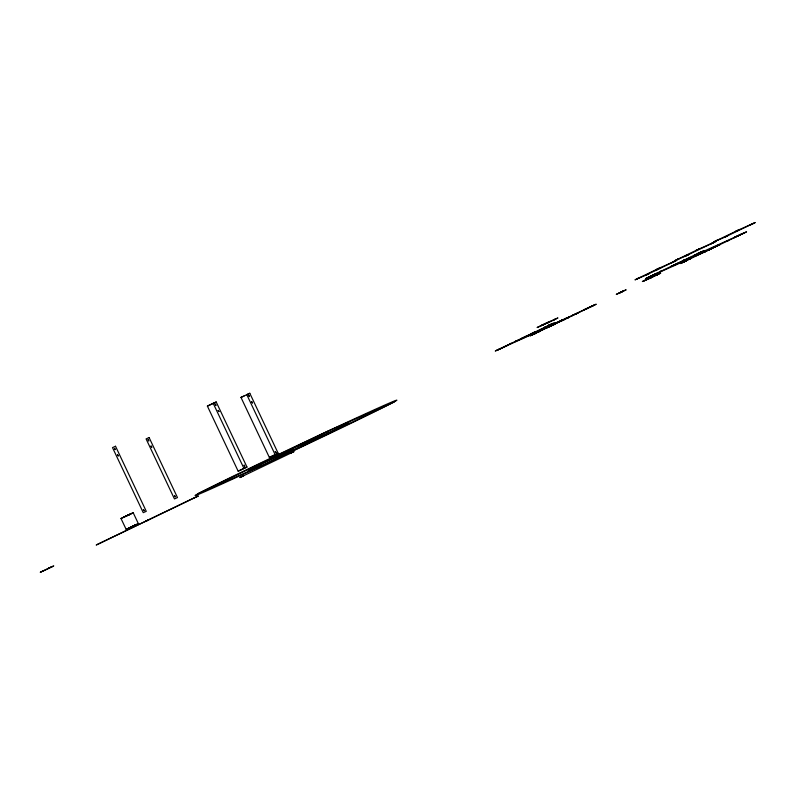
<?xml version="1.0" encoding="UTF-8"?>
<svg xmlns="http://www.w3.org/2000/svg" width="795" height="795" viewBox="0 0 795 795"><rect width="100%" height="100%" fill="white"/><g stroke="black" fill="none" stroke-linecap="round" stroke-linejoin="round"><path stroke-width="1.19" d="M736.15 236.632L696.678 254.44L704.072 250.664L699.163 252.84L645.61 278.638L652.963 275.269M248.239 469.984L306.731 441.99L300.758 444.703M680.351 263.533L690.795 258.256L656.372 273.659M132.566 526.459L126.157 529.391L120.999 518.499L126.783 515.657M132.348 526.489L138.34 523.617L133.192 512.725L127.2 515.597M126.157 529.391L132.149 526.519M702.283 251.488L697.404 253.913L702.323 251.478M545.976 327.928L544.386 328.713M511.195 343.351L509.923 343.957L511.225 343.341M531.795 334.327L531.169 334.606L532.481 333.989M544.774 327.629L543.482 328.236L544.794 327.62M536.655 332.678L530.046 335.887L537.152 332.37M542.697 329.518C544.595 328.385 539.755 330.978 542.488 329.597M590.923 306.592L594.491 305.012M620.08 292.56L619.076 293.037L626.152 289.797L616.284 294.359L621.004 292.282M655.935 275.368L657.236 274.752L656.779 274.951A40.108 0.557 -25.3 0 0 645.898 279.81L642.37 281.5A40.108 0.557 -25.3 0 0 646.454 279.85L660.725 273.142L656.004 275.338M694.929 256.02L696.241 255.404L695.009 256M710.949 248.954L711.634 248.616M719.028 245.019L719.992 244.612L695.466 255.851C691.749 257.59 700.932 253.595 706.169 251.141L718.958 245.059M733.636 237.814L735.773 236.811M127.001 515.627L125.213 516.492L133.192 512.725M542.955 324.877L542.339 325.185L543.651 324.569M41.012 571.883L40.297 572.231C66.869 559.461 47.134 569.478 40.416 572.162M339.515 427.71L339.922 427.511M532.372 334.039L531.855 334.278M568.624 317.444L567.441 317.99L569.657 316.996L546.344 326.825L553.737 323.058L548.49 325.394M620.03 292.6L619.434 292.868L620.368 292.431M718.253 245.138L717.398 245.595L718.064 245.327M540.123 330.134L541.524 329.418L532.809 333.532L547.576 326.755L538.871 330.869L540.272 330.144M566.04 318.278L564.957 318.785L574.03 314.691L571.853 315.714L572.36 315.496M576.604 313.657L578.104 312.882L574.646 314.512L576.146 313.777M620.18 292.53L623.31 291.139L622.356 291.576M558.835 322.134L559.521 321.826M563.665 319.819C561.767 320.792 567.083 318.169 565.096 319.183M678.344 263.075L671.04 266.464L681.265 261.913M678.493 263.085L691.859 257.033L681.633 261.585M310.845 441.682C312.683 440.798 307.427 443.203 309.364 442.268M568.733 317.314L554.84 324.002M207.386 406.096L216.21 401.972L246.967 467.033L241.163 469.825L238.142 471.157L207.386 406.096L216.21 401.972M240.974 397.401L249.799 393.277L278.171 453.299L269.346 457.423L240.974 397.401L244.005 396.069M127.687 515.359L129.019 514.693L127.498 515.389M238.142 471.157L246.967 467.033M548.252 322.551L547.795 322.78L557.941 317.94L547.208 322.76M548.63 322.402L549.097 322.164L537.102 327.54L542.687 324.847M269.346 457.423L278.171 453.299M260.094 464.479L261.167 463.982L258.653 465.164M504.904 346.59L508.184 345.04L506.405 345.875M515.746 341.204L514.594 341.771L519.781 339.435L518.628 339.992M531.984 333.393L530.822 333.95L536.019 331.614L534.856 332.171M259.746 464.638L293.444 449.582L283.03 454.829L287.899 452.673L349.214 423.139L343.5 425.722M507.22 345.477L506.037 346.054M658.031 272.894L658.518 272.655L655.627 274.017M260.68 464.22L258.276 465.343M524.829 337.209L523.676 337.776L528.874 335.44L527.711 335.997M541.067 329.398L539.904 329.955L545.102 327.62L543.939 328.176M131.652 526.757C128.363 528.317 131.722 526.707 130.599 527.224M132.845 526.26L134.176 525.594L130.45 527.323M533.912 333.214L532.759 333.781L537.957 331.445M550.15 325.403L548.987 325.96L555.278 323.009L553.022 324.181M535.83 332.548L540.53 330.342L538.921 331.058M564.49 319.034L542.866 329.279L547.825 327.202M585.438 309.195L583.331 310.189L584.096 309.841M585.07 309.374L584.255 309.762M645.113 280.277L644.109 280.764L652.904 276.71L647.378 279.184M336.772 428.903L336.315 429.131L337.08 428.783M648.511 278.826L649.505 278.339M541.822 325.314L546.97 322.84M300.898 444.634L301.394 444.395M734.54 237.377L735.405 236.98M584.643 309.553L573.682 314.711M547.715 327.371L548.53 326.974L547.437 327.51M554.383 324.38L553.588 324.748L554.89 324.131L546.344 327.997L547.437 327.47M338.064 428.306L300.55 445.279C296.893 446.8 307.526 441.642 301.474 444.385M340.21 427.402L340.717 427.154L340.091 427.432M125.282 516.412C123.712 517.177 127.17 515.538 125.451 516.333M656.004 273.838L657.197 273.321M259.021 464.986L259.816 464.628M584.623 309.533L585.816 309.017M337.15 428.694L338.531 428.058M654.762 274.315L654.076 274.643L655.815 273.947M735.892 236.701L737.323 236.026M507.319 345.497L538.99 331.237C544.088 329.16 528.546 336.504 535.184 333.582M735.425 236.92L736.528 236.453M585.557 309.086L587.942 307.953M586.004 308.907L586.571 308.659M585.09 309.315L586.193 308.838M563.973 319.679L564.788 319.332M257.898 465.522L258.912 465.095M338.074 428.247L339.972 427.342M338.988 427.849L339.554 427.601M128.969 528.079C127.041 529.023 130.936 527.145 128.949 528.119M697.702 249.63L674.279 260.929L674.826 260.7A48.286 0.676 -25.3 0 1 682.746 257.351L715.927 241.451L714.437 242.087A48.286 0.676 -25.3 0 1 700.335 248.418L695.923 250.534L699.371 248.905L698.567 249.252M658.389 268.561L634.996 279.86L635.503 279.631A48.286 0.676 -25.3 0 1 643.423 276.282L676.615 260.382L675.114 261.018A48.286 0.676 -25.3 0 1 661.013 267.349L656.61 269.465L660.049 267.835L658.817 268.362M736.876 230.858C742.192 228.254 731.658 233.333 737.025 230.729L713.642 241.988L714.149 241.769A48.286 0.676 -25.3 0 1 722.059 238.421L755.25 222.52L753.749 223.156A48.286 0.676 -25.3 0 1 739.658 229.487L737.472 230.52M654.702 274.364L655.219 274.106M655.786 273.997L653.868 274.901M737.8 235.797L736.796 236.304M734.431 237.457L733.646 237.814M504.01 347.067L505.451 346.382M711.575 248.666L712.26 248.338L711.028 248.924M650.618 277.922C648.7 278.856 652.546 277.008 650.568 277.962M587.396 308.241L586.462 308.689M541.842 329.855L539.726 330.819L541.385 330.064M258.435 465.323L256.994 465.999M339.912 427.402L340.449 427.124M127.419 515.558L120.999 518.499M652.924 275.348L654.096 274.742M653.957 274.832L654.474 274.563M737.671 235.906L738.277 235.568M503.762 347.127L500.323 348.786M503.533 347.286L505.054 346.411L504.05 346.898M587.336 308.291L590.715 306.661M256.606 466.158L257.123 465.89M256.745 466.069L254.648 467.112M340.32 427.233L341.403 426.667L340.707 427.054M131.93 526.548L138.34 523.617M751.692 224.23C746.704 226.505 756.9 221.785 751.841 224.101M726.332 236.373C731.34 234.078 721.284 238.748 726.183 236.503M677.459 259.468C672.411 261.784 682.657 257.024 677.608 259.339M673.047 262.092C668.138 264.338 678.224 259.657 673.196 261.962M647.547 274.374C642.638 276.62 652.705 271.95 647.696 274.245M544.754 323.933L541.007 325.682L541.643 325.403M543.939 324.29L550.2 321.409L547.745 322.541M698.745 253.068L697.901 253.486L700.981 252.104M653.709 274.921L651.989 275.786M738.048 235.827L736.756 236.443L741.049 234.267M738.436 235.549L739.111 235.211M548.411 325.453L547.596 325.851L550.687 324.489L547.099 326.288L552.008 323.863L495.275 351.022L501.566 348.15M685.668 261.118L686.522 260.71L683.432 262.082L746.565 231.822L739.181 235.201M525.247 336.643L530.931 334.297M524.869 336.961L520.705 338.859L535.472 332.081L531.298 333.979M502.122 347.952L503.384 347.306M561.35 320.455C556.768 322.541 566.358 318.109 561.767 320.196M621.273 292.023L622.942 291.268L622.306 291.626M588.101 307.933L589.661 307.178M541.534 329.935L542.339 329.667M572.619 315.377L573.274 315.029M539.189 331.575C540.997 330.74 537.341 332.439 539.129 331.624M535.333 333.512L536.188 333.095L531.756 335.083L596.23 304.207L589.562 307.248M297.608 446.283C299.417 445.458 295.74 447.168 297.549 446.333M256.368 466.248L255.106 466.894M341.085 426.875L341.761 426.537M341.88 426.448L347.475 423.954L344.692 425.206M288.327 452.444L289.171 452.037L286.091 453.408L289.668 451.6L284.749 454.024L288.168 452.524M147.234 520.566C142.245 522.842 152.441 518.121 147.383 520.437M652.586 275.467L653.341 275.1M738.813 235.37L743.583 233.223M501.655 348.17L503.006 347.485M588.479 307.754L591.152 306.453M255.622 466.595L249.978 469.159L254.897 466.933M341.462 426.696L343.082 425.921M341.83 426.527L342.655 426.12M545.638 323.495L547.944 322.392M652.248 275.607L648.561 277.246M652.606 275.438L647.349 277.843L648.462 277.286M685.598 261.187L680.391 263.523M501.387 348.27L501.913 347.991M255.255 466.764L248.249 469.994M342.546 426.19L343.857 425.583M740.851 234.396L744.826 232.627L743.593 233.144M698.904 252.999L700.922 252.075M590.566 306.791L594.461 305.022M500.91 348.458L497.014 350.227L499.439 349.164M251.111 468.613L251.618 468.424M249.799 393.277L246.768 394.608L275.14 454.631M660.993 267.816L655.11 270.558L657.127 269.674M291.656 452.613L294.08 451.55L239.802 477.586L242.227 476.513M213.189 403.303L243.936 468.364M114.52 448.39L115.245 449.543L114.52 448.39M117.511 454.71L118.236 455.863L117.511 454.71M148.059 439.715L148.794 440.877L148.059 439.715M143.418 509.525L144.143 510.678L143.418 509.525M151.05 446.045L151.775 447.197L151.05 446.045M174.622 495.802L175.357 496.954L174.671 495.702M215.207 404.099L215.932 405.251L215.207 404.099M218.198 410.419L218.923 411.572L218.198 410.419M248.746 395.433L249.471 396.586L248.746 395.433M244.105 465.234L244.83 466.387L244.145 465.135M251.737 401.753L252.462 402.906L251.737 401.753M275.309 451.51L276.044 452.663L275.309 451.51M682.09 262.698L687.019 260.273L682.14 262.668M129.754 514.315L131.046 513.709L129.814 514.285M134.902 525.217L136.193 524.611L134.902 525.217M290.304 453.309L291.586 452.703L290.304 453.309M549.186 326.765L552.614 325.155L549.186 326.765M123.175 517.495L124.457 516.889L123.245 517.456M128.194 515.13L129.476 514.534L128.194 515.13M42.731 571.158L43.576 570.76L42.781 571.138M48.316 568.365L49.171 567.958L48.316 568.365M50.84 567.252L51.695 566.855L50.84 567.252M133.341 526.032L134.623 525.435L133.341 526.032M256.765 465.959L258.037 465.353L256.765 465.959M291.517 450.825L292.779 450.228L291.586 450.785M307.327 443.292L309.454 442.298L307.327 443.292M310.706 441.573L312.833 440.569L310.706 441.573M318.815 437.657L320.951 436.664L318.815 437.657M327.043 433.802L329.17 432.808L327.043 433.802M553.807 319.878L555.069 319.292L553.807 319.878M520.715 339.207L521.987 338.6L520.715 339.207M532.749 332.956L534.031 332.36L532.819 332.926M543.969 327.659L545.251 327.063L543.969 327.659M544.625 328.395L545.907 327.798L544.625 328.395M553.519 324.112L554.781 323.515L553.519 324.112M560.644 321.319L561.926 320.723L560.644 321.319M636.547 279.115L639.955 277.515L636.547 279.115M586.452 308.808L587.734 308.212L586.452 308.808M685.27 256.149L688.679 254.549L685.27 256.149M660.277 271.552L661.559 270.956L660.277 271.552M710.78 243.866L714.188 242.266L710.78 243.866M715.192 241.243L718.591 239.643L715.192 241.243M683.084 260.571L684.366 259.975L683.084 260.571M681.534 262.201L682.816 261.605L681.603 262.171M694.303 255.274L695.565 254.678L694.303 255.274M689.394 258.365L697.911 254.37L689.394 258.365M688.868 259.498L690.149 258.902L688.937 259.468M704.34 251.22L705.612 250.624L704.34 251.22M703.853 251.727L705.125 251.131L703.853 251.727M703.953 252.343L705.225 251.747L703.953 252.343M726.749 241.362L728.031 240.766L726.829 241.322M242.326 476.414L243.588 475.817L242.405 476.374M708.931 249.859L710.164 249.282L708.931 249.859M327.073 431.486L197.856 493.705L265.341 464.012L394.568 401.793L327.073 431.486M194.368 497.75L96.205 545.022L198.402 495.981L194.368 497.75M115.523 446.263L112.502 447.595L143.249 512.656L146.28 511.324L115.523 446.263M149.112 437.568L146.081 438.9L174.463 498.922L177.484 497.591L149.112 437.568M245.387 473.254A111.35 1.55 -25.3 0 0 396.884 400.183A111.35 1.55 -25.3 0 0 246.361 469.815A111.35 1.55 -25.3 0 0 245.387 473.254"/></g></svg>
